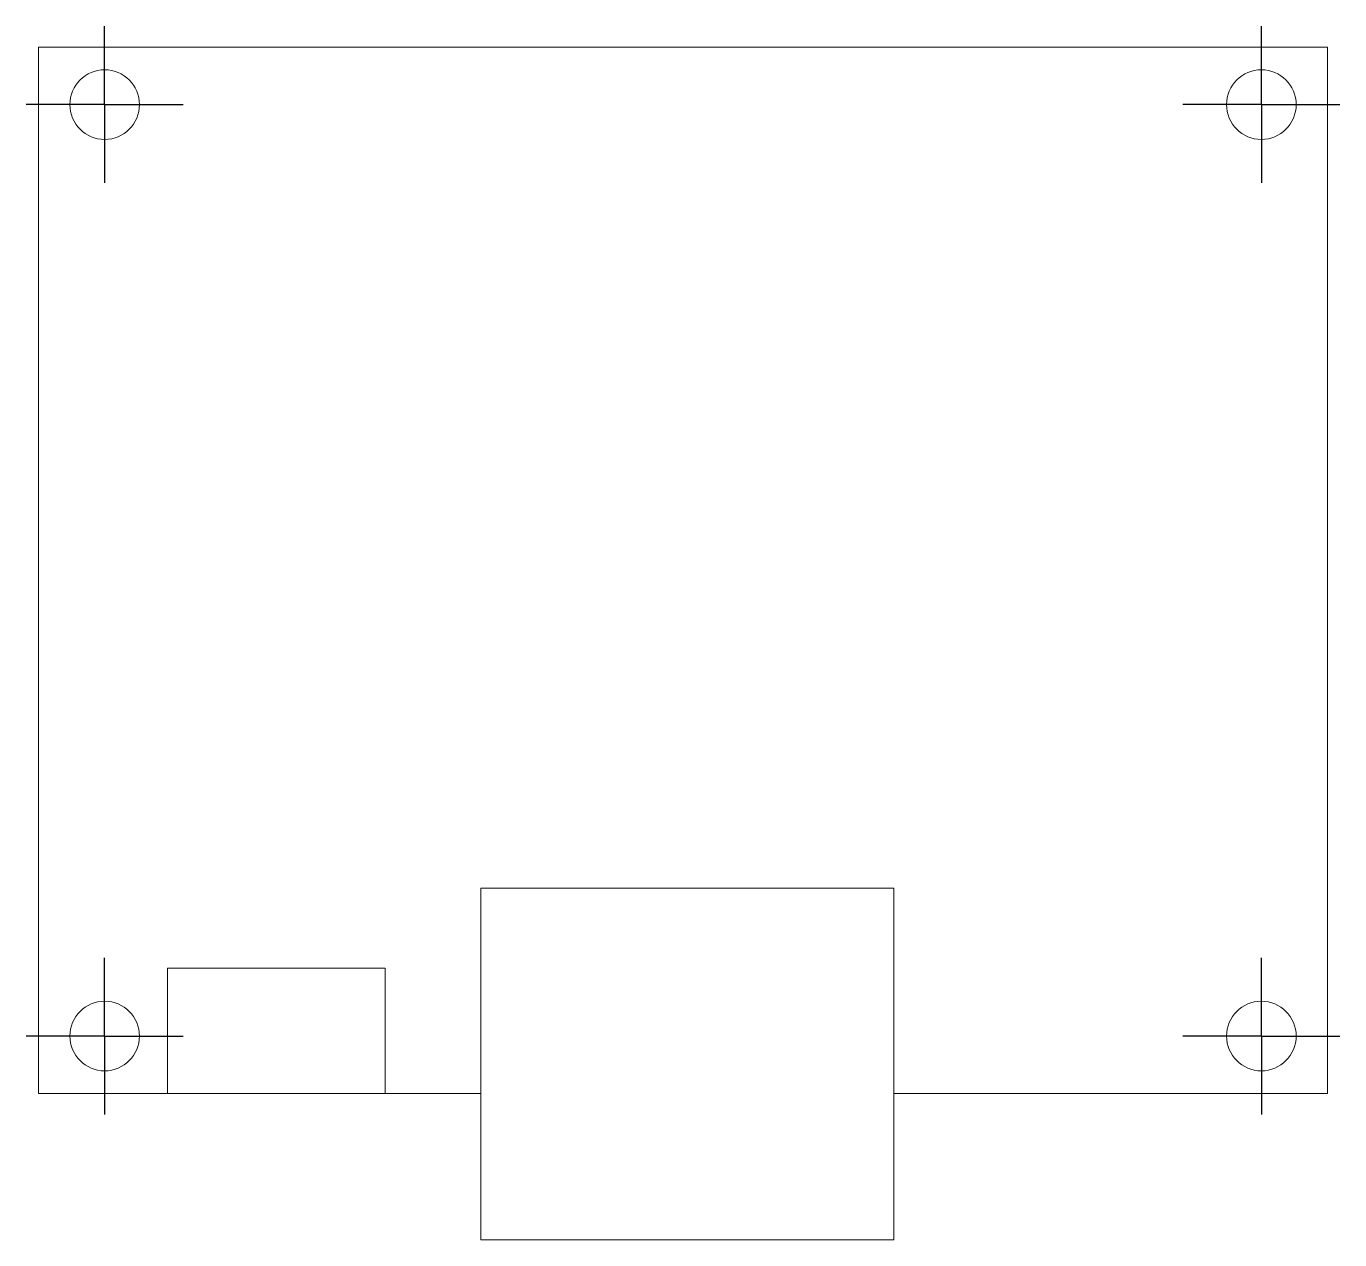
# Model space of a CAD drawing. Header units: millimetres. Extents: x 267.1 to 342.5, y 516 to 585.7.
import ezdxf

# ---------------------------------------------------------------- set-up
doc = ezdxf.new("R2010")
doc.units = ezdxf.units.MM
doc.layers.add('10', color=7, linetype='Continuous')

# ---------------------------------------------------------------- blocks, each defined once
blk = doc.blocks.new('SW_CENTERMARKSYMBOL_0')
at = {"layer": '10', "color": 0}
for p, q in [((0, 2.5), (0, 4.5)), ((0, 0), (0, 2.5)), ((-2.5, 0), (-4.5, 0)), ((0, 0), (-2.5, 0)), ((0, 0), (0, -2.5)), ((0, 0), (2.5, 0)), ((2.5, 0), (4.5, 0)), ((0, -2.5), (0, -4.5))]:
    blk.add_line(p, q, dxfattribs=at)
blk = doc.blocks.new('SW_CENTERMARKSYMBOL_1')
at = {"layer": '10', "color": 0}
for p, q in [((0, 2.5), (0, 4.5)), ((0, 0), (0, 2.5)), ((-2.5, 0), (-4.5, 0)), ((0, 0), (-2.5, 0)), ((0, 0), (0, -2.5)), ((0, 0), (2.5, 0)), ((2.5, 0), (4.5, 0)), ((0, -2.5), (0, -4.5))]:
    blk.add_line(p, q, dxfattribs=at)
blk = doc.blocks.new('SW_CENTERMARKSYMBOL_2')
at = {"layer": '10', "color": 0}
for p, q in [((0, 2.5), (0, 4.5)), ((0, 0), (0, 2.5)), ((-2.5, 0), (-4.5, 0)), ((0, 0), (-2.5, 0)), ((0, 0), (0, -2.5)), ((0, 0), (2.5, 0)), ((2.5, 0), (4.5, 0)), ((0, -2.5), (0, -4.5))]:
    blk.add_line(p, q, dxfattribs=at)
blk = doc.blocks.new('SW_CENTERMARKSYMBOL_3')
at = {"layer": '10', "color": 0}
for p, q in [((0, 2.5), (0, 4.5)), ((0, 0), (0, 2.5)), ((-2.5, 0), (-4.5, 0)), ((0, 0), (-2.5, 0)), ((0, 0), (0, -2.5)), ((0, 0), (2.5, 0)), ((2.5, 0), (4.5, 0)), ((0, -2.5), (0, -4.5))]:
    blk.add_line(p, q, dxfattribs=at)

msp = doc.modelspace()

# ---------------------------------------------------------------- linework, layer by layer
at = {"color": 7, "linetype": 'Continuous', "lineweight": 15}
for p, q in [((267.84, 584.533), (267.84, 524.433)), ((341.84, 584.533), (267.84, 584.533)), ((341.84, 524.433), (341.84, 584.533)), ((293.24, 536.23), (293.24, 516.033)), ((316.94, 536.23), (293.24, 536.23)), ((316.94, 516.033), (316.94, 536.23)), ((287.74, 531.633), (275.24, 531.633)), ((275.24, 531.633), (275.24, 524.433)), ((287.74, 524.433), (287.74, 531.633)), ((267.84, 524.433), (275.24, 524.433)), ((275.24, 524.433), (287.74, 524.433)), ((287.74, 524.433), (293.24, 524.433)), ((316.94, 524.433), (341.84, 524.433)), ((293.24, 516.033), (316.94, 516.033))]:
    msp.add_line(p, q, dxfattribs=at)
for centre in [(271.64, 581.233), (338.04, 581.233), (271.64, 527.733), (338.04, 527.733)]:
    msp.add_circle(centre, 2, dxfattribs=at)

# ---------------------------------------------------------------- block references
at = {"layer": '10'}
for name, p in [('SW_CENTERMARKSYMBOL_3', (271.64, 581.233)), ('SW_CENTERMARKSYMBOL_1', (338.04, 581.233)), ('SW_CENTERMARKSYMBOL_0', (271.64, 527.733)), ('SW_CENTERMARKSYMBOL_2', (338.04, 527.733))]:
    msp.add_blockref(name, p, dxfattribs=at)

doc.saveas('drawing.dxf')
